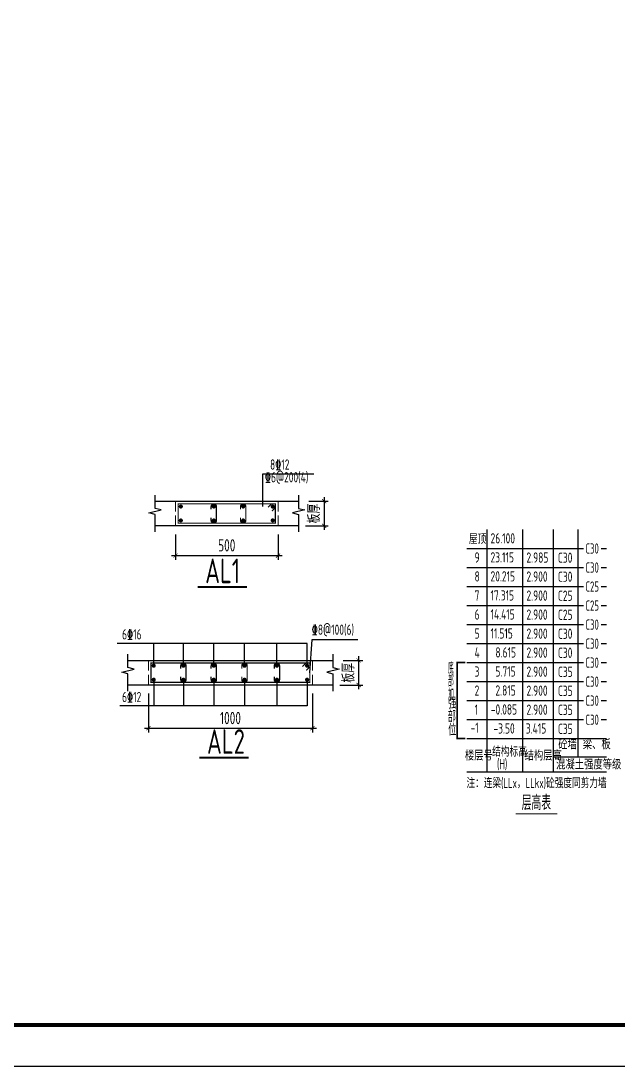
# Model space of a CAD drawing. Extents: x -668857 to 154266, y -275694 to 291306.
# Drawn here: x -185195 to -170632, y -40342 to -14866 of the extents above; entities that cross this region are included whole.
import ezdxf
from ezdxf.enums import TextEntityAlignment as Align

# ---------------------------------------------------------------- set-up
doc = ezdxf.new("R2010")
doc.units = 0
doc.header["$LTSCALE"] = 1000
doc.linetypes.add('DASH', pattern=[0.35, 0.25, -0.1])
doc.layers.get('0').update_dxf_attribs({"linetype": 'CONTINUOUS'})
doc.layers.get('DEFPOINTS').update_dxf_attribs({"linetype": 'CONTINUOUS'})
for name, color, linetype in [('-TK', 7, 'CONTINUOUS'), ('AXIS', 3, 'CONTINUOUS'), ('BEAM_DE', 7, 'CONTINUOUS'), ('NUM', 7, 'CONTINUOUS'), ('REIN', 6, 'CONTINUOUS'), ('S-0-TEXT', 7, 'CONTINUOUS'), ('S-B表格', 2, 'CONTINUOUS'), ('TEXT', 2, 'CONTINUOUS'), ('THIN', 7, 'CONTINUOUS'), ('大样详图_文字', 60, 'CONTINUOUS')]:
    doc.layers.add(name, color=color, linetype=linetype)
for name, color, linetype, lineweight in [('7549', 9, 'CONTINUOUS', 18), ('S-REIN', 12, 'CONTINUOUS', 50), ('S-Thin-D', 7, 'DASH', 18)]:
    doc.layers.add(name, color=color, linetype=linetype, lineweight=lineweight)
doc.styles.add('TSSD_DIMENSION', font='Tssdeng.shx', dxfattribs={"width": 0.7, "bigfont": 'tssdchn.shx'})
doc.styles.add('TSSD_Norm', font='Tssdeng.shx', dxfattribs={"bigfont": 'tssdchn.shx'})
doc.styles.add('TSSD_REIN', font='tssdeng.shx', dxfattribs={"width": 0.7, "height": 300, "bigfont": 'tssdchn.shx'})
doc.dimstyles.new('TSSD_25_100', dxfattribs={"dimtxt": 300, "dimasz": 100, "dimexe": 100, "dimexo": 250, "dimgap": 100, "dimtad": 1, "dimdec": 0, "dimlfac": 0.25, "dimzin": 0, "dimdsep": 46, "dimtxsty": 'TSSD_DIMENSION', "dimblk": 'ARCHTICK', "dimcen": 0, "dimdle": 100, "dimclrt": 7, "dimadec": 0, "dimazin": 0, "dimtfac": 1, "dimtdec": 0, "dimtix": 1, "dimtmove": 2, "dimatfit": 3, "dimldrblk": 'ARCHTICK', "dimfxl": 0, "dimtolj": 1, "dimtzin": 0, "dimarcsym": 0})

# ---------------------------------------------------------------- blocks, each defined once
blk = doc.blocks.new('B20200424131938')
at = {"layer": '7549', "const_width": 40}
blk.add_lwpolyline([(417, 3688), (217, 3688), (217, 1834), (417, 1834)], dxfattribs=at)
at = {"layer": 'S-0-TEXT'}
blk.add_lwpolyline([(1641, 0, 27, 27, 0), (2658, 0, 0, 0, 0)], format="xyseb", dxfattribs=at)
at = {"layer": 'S-B表格'}
for p, q in [((952, 1021), (952, 6932)), ((1817, 1021), (1817, 6932)), ((2567, 1021), (2567, 6932)), ((3167, 1385), (3167, 6932)), ((452, 6469), (3167, 6469)), ((452, 6469), (3167, 6469)), ((3167, 6469), (3298, 6469)), ((3167, 6469), (3298, 6469)), ((3167, 6469), (3298, 6469)), ((3731, 6469), (3862, 6469)), ((3731, 6469), (3862, 6469)), ((3731, 6469), (3862, 6469)), ((452, 6005), (3167, 6005)), ((452, 6005), (3167, 6005)), ((3167, 6005), (3298, 6005)), ((3167, 6005), (3298, 6005)), ((3167, 6005), (3298, 6005)), ((3731, 6005), (3862, 6005)), ((3731, 6005), (3862, 6005)), ((3731, 6005), (3862, 6005)), ((452, 5542), (3167, 5542)), ((452, 5542), (3167, 5542)), ((3167, 5542), (3298, 5542)), ((3167, 5542), (3298, 5542)), ((3167, 5542), (3298, 5542)), ((3731, 5542), (3862, 5542)), ((3731, 5542), (3862, 5542)), ((3731, 5542), (3862, 5542)), ((452, 5078), (3167, 5078)), ((452, 5078), (3167, 5078)), ((3167, 5078), (3298, 5078)), ((3167, 5078), (3298, 5078)), ((3167, 5078), (3298, 5078)), ((3731, 5078), (3862, 5078)), ((3731, 5078), (3862, 5078)), ((3731, 5078), (3862, 5078)), ((452, 4615), (3167, 4615)), ((3167, 4615), (3298, 4615)), ((3731, 4615), (3862, 4615)), ((452, 4151), (3167, 4151)), ((3167, 4151), (3298, 4151)), ((3731, 4151), (3862, 4151)), ((452, 3688), (3167, 3688)), ((3167, 3688), (3298, 3688)), ((3731, 3688), (3862, 3688)), ((452, 3224), (3167, 3224)), ((3167, 3224), (3298, 3224)), ((3731, 3224), (3862, 3224)), ((452, 2761), (3167, 2761)), ((3167, 2761), (3298, 2761)), ((3731, 2761), (3862, 2761)), ((452, 2297), (3167, 2297)), ((3167, 2297), (3298, 2297)), ((3731, 2297), (3862, 2297)), ((452, 1834), (3167, 1834)), ((452, 1834), (3862, 1834)), ((452, 1834), (2854, 1834)), ((452, 1834), (2854, 1834)), ((2567, 1385), (3862, 1385)), ((452, 1021), (3862, 1021))]:
    blk.add_line(p, q, dxfattribs=at)
at = {"style": 'TSSD_REIN'}
for s, width, p, p2 in [('底', 0.535575, (-3, 3408), (134, 3408)), ('部', 0.530918, (-3, 3100), (134, 3100)), ('加', 0.526341, (-3, 2774), (134, 2774))]:
    blk.add_text(s, height=285, dxfattribs=dict(at, width=width)).set_placement(p, p2, align=Align.FIT)
for s, height, width, p in [('强', 285, 0.535575, (-3, 2477)), ('部', 285, 0.535575, (-13, 2146)), ('位', 285, 0.535575, (-3, 1820)), ('砼墙', 250, 0.7, (2681, 1495)), ('梁、板', 250, 0.7, (3279, 1495))]:
    blk.add_text(s, height=height, dxfattribs=dict(at, width=width)).set_placement(p, align=Align.BOTTOM_LEFT)
for s, width, p in [('楼层号', 0.7, (405, 1299)), ('结构标高', 0.65, (1070, 1392)), ('结构层高', 0.7, (1860, 1299)), ('(H)', 0.65, (1188, 1086)), ('混凝土强度等级', 0.7, (2629, 1080))]:
    blk.add_text(s, height=250, dxfattribs=dict(at, width=width)).set_placement(p)
at = {"layer": 'S-0-TEXT', "style": 'TSSD_REIN', "width": 0.7}
blk.add_text('层高表', height=360, dxfattribs=at).set_placement((1790, 90))
at = {"layer": 'S-B表格', "style": 'TSSD_REIN'}
for s, width, p in [('屋顶', 0.65, (503, 6575)), ('26.100', 0.7, (1031, 6590)), ('9', 0.7, (642, 6123)), ('23.115', 0.7, (1031, 6126)), ('2.985', 0.7, (1907, 6121)), ('C30', 0.65, (3345, 6341)), ('C30', 0.7, (2675, 6118)), ('C30', 0.65, (3345, 5877)), ('8', 0.7, (642, 5660)), ('20.215', 0.7, (1031, 5663)), ('2.900', 0.7, (1907, 5658)), ('C30', 0.7, (2675, 5654)), ('C25', 0.65, (3345, 5414)), ('7', 0.7, (642, 5196)), ('17.315', 0.7, (1031, 5199)), ('2.900', 0.7, (1907, 5194)), ('C25', 0.7, (2675, 5191)), ('C25', 0.65, (3345, 4950)), ('6', 0.7, (642, 4733)), ('14.415', 0.7, (1031, 4736)), ('2.900', 0.7, (1907, 4731)), ('C25', 0.7, (2675, 4727)), ('C30', 0.65, (3345, 4487)), ('5', 0.7, (642, 4269)), ('11.515', 0.7, (1031, 4272)), ('2.900', 0.7, (1907, 4267)), ('C30', 0.7, (2675, 4264)), ('C30', 0.65, (3345, 4023)), ('4', 0.7, (642, 3806)), ('8.615', 0.7, (1150, 3809)), ('2.900', 0.7, (1907, 3804)), ('C30', 0.7, (2675, 3800)), ('3', 0.7, (642, 3342)), ('5.715', 0.7, (1150, 3345)), ('2.900', 0.7, (1907, 3340)), ('C35', 0.7, (2675, 3337)), ('C30', 0.65, (3345, 3560)), ('C30', 0.65, (3345, 3096)), ('2', 0.7, (642, 2879)), ('2.815', 0.7, (1150, 2882)), ('2.900', 0.7, (1907, 2877)), ('C35', 0.7, (2675, 2873)), ('C30', 0.65, (3345, 2633)), ('1', 0.7, (642, 2415)), ('-0.085', 0.7, (1038, 2418)), ('2.900', 0.7, (1907, 2413)), ('C35', 0.7, (2675, 2410)), ('C30', 0.65, (3345, 2169)), ('-1', 0.7, (545, 1974)), ('-3.50', 0.7, (1103, 1955)), ('3.415', 0.7, (1891, 1955)), ('C35', 0.7, (2675, 1946))]:
    blk.add_text(s, height=250, dxfattribs=dict(at, width=width)).set_placement(p)
at = {"layer": 'TEXT', "style": 'TSSD_REIN', "width": 0.65}
blk.add_text('注：连梁(LLx，LLkx)砼强度同剪力墙', height=250, dxfattribs=at).set_placement((443, 627))
blk = doc.blocks.new('_ArchTick')
at = {"color": 0, "linetype": 'ByBlock', "const_width": 0.15}
blk.add_lwpolyline([(-0.5, -0.5), (0.5, 0.5)], dxfattribs=at)
blk = doc.blocks.new('*D947')
at = {"layer": 'AXIS', "color": 0, "lineweight": -2}
for p, q in [((-177799, -26473), (-177799, -27273)), ((-178175, -26573), (-177699, -26573)), ((-178256, -27173), (-177699, -27173))]:
    blk.add_line(p, q, dxfattribs=at)
at = {"layer": 'DEFPOINTS', "color": 0}
for p in [(-178425, -26573), (-178506, -27173), (-177799, -27173)]:
    blk.add_point(p, dxfattribs=at)
at = {"layer": 'AXIS', "color": 0, "lineweight": -2, "xscale": 100, "yscale": 100, "zscale": 100}
for p, rotation in [((-177799, -26573), 90), ((-177799, -27173), 270)]:
    blk.add_blockref('_ArchTick', p, dxfattribs=dict(at, rotation=rotation))
at = {"layer": 'AXIS', "color": 7, "insert": (-178049, -26873), "char_height": 300, "attachment_point": 5, "rotation": 90, "style": 'TSSD_DIMENSION'}
blk.add_mtext('\\A1;板厚', dxfattribs=at)
blk = doc.blocks.new('*D948')
at = {"layer": 'AXIS', "color": 0, "lineweight": -2}
for p, q in [((-181425, -27383), (-181425, -27999)), ((-178925, -27383), (-178925, -27999)), ((-181525, -27899), (-178825, -27899))]:
    blk.add_line(p, q, dxfattribs=at)
at = {"layer": 'DEFPOINTS', "color": 0}
for p in [(-181425, -27133), (-178925, -27133), (-178925, -27899)]:
    blk.add_point(p, dxfattribs=at)
at = {"layer": 'AXIS', "color": 0, "lineweight": -2, "xscale": 100, "yscale": 100, "zscale": 100, "rotation": 180}
blk.add_blockref('_ArchTick', (-181425, -27899), dxfattribs=at)
at = {"layer": 'AXIS', "color": 0, "lineweight": -2, "xscale": 100, "yscale": 100, "zscale": 100}
blk.add_blockref('_ArchTick', (-178925, -27899), dxfattribs=at)
at = {"layer": 'AXIS', "color": 7, "insert": (-180175, -27649), "char_height": 300, "attachment_point": 5, "style": 'TSSD_DIMENSION'}
blk.add_mtext('\\A1;500', dxfattribs=at)
blk = doc.blocks.new('*D949')
at = {"layer": 'AXIS', "color": 0, "lineweight": -2}
for p, q in [((-177335, -30454), (-176859, -30454)), ((-176959, -30354), (-176959, -31154)), ((-177416, -31054), (-176859, -31054))]:
    blk.add_line(p, q, dxfattribs=at)
at = {"layer": 'DEFPOINTS', "color": 0}
for p in [(-177585, -30454), (-177666, -31054), (-176959, -31054)]:
    blk.add_point(p, dxfattribs=at)
at = {"layer": 'AXIS', "color": 0, "lineweight": -2, "xscale": 100, "yscale": 100, "zscale": 100}
for p, rotation in [((-176959, -30454), 90), ((-176959, -31054), 270)]:
    blk.add_blockref('_ArchTick', p, dxfattribs=dict(at, rotation=rotation))
at = {"layer": 'AXIS', "color": 7, "insert": (-177209, -30754), "char_height": 300, "attachment_point": 5, "rotation": 90, "style": 'TSSD_DIMENSION'}
blk.add_mtext('\\A1;板厚', dxfattribs=at)
blk = doc.blocks.new('*D950')
at = {"layer": 'AXIS', "color": 0, "lineweight": -2}
for p, q in [((-182085, -31264), (-182085, -32208)), ((-178085, -31264), (-178085, -32208)), ((-182185, -32108), (-177985, -32108))]:
    blk.add_line(p, q, dxfattribs=at)
at = {"layer": 'DEFPOINTS', "color": 0}
for p in [(-182085, -31014), (-178085, -31014), (-178085, -32108)]:
    blk.add_point(p, dxfattribs=at)
at = {"layer": 'AXIS', "color": 0, "lineweight": -2, "xscale": 100, "yscale": 100, "zscale": 100, "rotation": 180}
blk.add_blockref('_ArchTick', (-182085, -32108), dxfattribs=at)
at = {"layer": 'AXIS', "color": 0, "lineweight": -2, "xscale": 100, "yscale": 100, "zscale": 100}
blk.add_blockref('_ArchTick', (-178085, -32108), dxfattribs=at)
at = {"layer": 'AXIS', "color": 7, "insert": (-180085, -31858), "char_height": 300, "attachment_point": 5, "style": 'TSSD_DIMENSION'}
blk.add_mtext('\\A1;1000', dxfattribs=at)
blk = doc.blocks.new('A1')
blk.add_lwpolyline([(0, 59400), (0, 0), (84100, 0), (84100, 59400)], close=True)
at = {"const_width": 100}
blk.add_lwpolyline([(2500, 58400), (2500, 1000), (83100, 1000), (83100, 58400)], close=True, dxfattribs=at)

msp = doc.modelspace()

# ---------------------------------------------------------------- linework, layer by layer
at = {"layer": 'BEAM_DE'}
for p, q in [((-181924.8, -26572.78), (-178424.8, -26572.78)), ((-181424.8, -27172.78), (-181924.8, -27172.78)), ((-178924.8, -27172.78), (-181424.8, -27172.78)), ((-178424.8, -27172.78), (-178924.8, -27172.78)), ((-182585.3, -30453.53), (-177585.3, -30453.53)), ((-182085.3, -31053.53), (-182585.3, -31053.53)), ((-178085.3, -31053.53), (-182085.3, -31053.53)), ((-177585.3, -31053.53), (-178085.3, -31053.53))]:
    msp.add_line(p, q, dxfattribs=at)
at = {"layer": 'REIN', "const_width": 30}
for points in [[(-180556.8, -26972.78), (-180556.8, -27042.78, 1), (-180426.8, -27042.78), (-180426.8, -26702.78, 1), (-180556.8, -26702.78), (-180556.8, -26772.78)], [(-179839.8, -26972.78), (-179839.8, -27042.78, 1), (-179709.8, -27042.78), (-179709.8, -26702.78, 1), (-179839.8, -26702.78), (-179839.8, -26772.78)], [(-181297.3, -30853.53), (-181297.3, -30923.53, 1), (-181167.3, -30923.53), (-181167.3, -30583.53, 1), (-181297.3, -30583.53), (-181297.3, -30653.53)], [(-180556.8, -30853.53), (-180556.8, -30923.53, 1), (-180426.8, -30923.53), (-180426.8, -30583.53, 1), (-180556.8, -30583.53), (-180556.8, -30653.53)], [(-179807.3, -30853.53), (-179807.3, -30923.53, 1), (-179677.3, -30923.53), (-179677.3, -30583.53, 1), (-179807.3, -30583.53), (-179807.3, -30653.53)], [(-179017.13, -30853.53), (-179017.13, -30923.53, 1), (-178887.13, -30923.53), (-178887.13, -30583.53, 1), (-179017.13, -30583.53), (-179017.13, -30653.53)]]:
    msp.add_lwpolyline(points, format="xyb", dxfattribs=at)
at = {"layer": 'S-B表格', "color": 6, "linetype": 'ByBlock', "ltscale": 0.5, "const_width": 30}
for points in [[(-174321.93, -29114.45), (-171475.55, -29114.45)], [(-174321.93, -29577.95), (-171475.55, -29577.95)], [(-174321.93, -30041.45), (-171475.55, -30041.45)], [(-174321.93, -30504.95), (-171475.55, -30504.95)]]:
    msp.add_lwpolyline(points, dxfattribs=at)
at = {"layer": 'S-REIN', "const_width": 30}
for points in [[(-178989.8, -26637.78), (-178989.8, -27107.78), (-181359.8, -27107.78), (-181359.8, -26637.78), (-178989.8, -26637.78)], [(-179166.58, -26722.64), (-179081.73, -26637.78)], [(-178989.8, -26729.71), (-179074.66, -26814.56)], [(-178150.3, -30518.53), (-178150.3, -30988.53), (-182020.3, -30988.53), (-182020.3, -30518.53), (-178150.3, -30518.53)], [(-178327.08, -30603.38), (-178242.22, -30518.53)], [(-178150.3, -30610.45), (-178235.15, -30695.31)]]:
    msp.add_lwpolyline(points, dxfattribs=at)
at = {"layer": 'S-REIN', "const_width": 50}
for points in [[(-181319.8, -26702.78, 1), (-181269.8, -26702.78, 1)], [(-180516.8, -26702.78, 1), (-180466.8, -26702.78, 1)], [(-179799.8, -26702.78, 1), (-179749.8, -26702.78, 1)], [(-179079.8, -26702.78, 1), (-179029.8, -26702.78, 1)], [(-181319.8, -27042.78, 1), (-181269.8, -27042.78, 1)], [(-180516.8, -27042.78, 1), (-180466.8, -27042.78, 1)], [(-179799.8, -27042.78, 1), (-179749.8, -27042.78, 1)], [(-179079.8, -27042.78, 1), (-179029.8, -27042.78, 1)], [(-181980.3, -30583.53, 1), (-181930.3, -30583.53, 1)], [(-181257.3, -30583.53, 1), (-181207.3, -30583.53, 1)], [(-180516.8, -30583.53, 1), (-180466.8, -30583.53, 1)], [(-179767.3, -30583.53, 1), (-179717.3, -30583.53, 1)], [(-178977.13, -30583.53, 1), (-178927.13, -30583.53, 1)], [(-178240.3, -30583.53, 1), (-178190.3, -30583.53, 1)], [(-181980.3, -30923.53, 1), (-181930.3, -30923.53, 1)], [(-181257.3, -30923.53, 1), (-181207.3, -30923.53, 1)], [(-180516.8, -30923.53, 1), (-180466.8, -30923.53, 1)], [(-179767.3, -30923.53, 1), (-179717.3, -30923.53, 1)], [(-178977.13, -30923.53, 1), (-178927.13, -30923.53, 1)], [(-178240.3, -30923.53, 1), (-178190.3, -30923.53, 1)]]:
    msp.add_lwpolyline(points, format="xyb", close=True, dxfattribs=at)
at = {"layer": 'S-Thin-D'}
for p, q in [((-181424.8, -27172.78), (-181424.8, -26572.78)), ((-178924.8, -27172.78), (-178924.8, -26572.78)), ((-182085.3, -31053.53), (-182085.3, -30453.53)), ((-178085.3, -31053.53), (-178085.3, -30453.53))]:
    msp.add_line(p, q, dxfattribs=at)
at = {"layer": 'TEXT', "const_width": 50}
for points in [[(-180888.65, -28667.29), (-179683.25, -28667.29)], [(-180844.56, -32826.25), (-179639.16, -32826.25)]]:
    msp.add_lwpolyline(points, dxfattribs=at)
at = {"layer": 'THIN'}
for points in [[(-181924.8, -27322.78), (-181924.8, -26897.78), (-182074.8, -26860.28), (-181774.8, -26785.28), (-181924.8, -26747.78), (-181924.8, -26422.78)], [(-178424.8, -26422.78), (-178424.8, -26747.78), (-178274.8, -26785.28), (-178574.8, -26860.28), (-178424.8, -26897.78), (-178424.8, -27322.78)], [(-182585.3, -31203.53), (-182585.3, -30778.53), (-182735.3, -30741.03), (-182435.3, -30666.03), (-182585.3, -30628.53), (-182585.3, -30303.53)], [(-177585.3, -30303.53), (-177585.3, -30628.53), (-177435.3, -30666.03), (-177735.3, -30741.03), (-177585.3, -30778.53), (-177585.3, -31203.53)]]:
    msp.add_lwpolyline(points, dxfattribs=at)
at = {"layer": '大样详图_文字'}
for p, q in [((-179297.6, -25902.78), (-178051.6, -25902.78)), ((-179297.6, -26702.78), (-179297.6, -25902.78)), ((-178215.3, -30038.31), (-182846.19, -30038.31)), ((-181955.3, -30583.53), (-181955.3, -30038.31)), ((-181232.3, -30583.53), (-181232.3, -30038.31)), ((-180491.8, -30583.53), (-180491.8, -30038.31)), ((-179742.3, -30583.53), (-179742.3, -30038.31)), ((-178952.13, -30583.53), (-178952.13, -30038.31)), ((-178215.3, -30583.53), (-178215.3, -30038.31)), ((-178150.3, -30753.53), (-178092.19, -29940.31)), ((-178092.19, -29940.31), (-176976.69, -29940.31)), ((-181955.3, -30923.53), (-181955.3, -31559.31)), ((-181232.3, -30923.53), (-181232.3, -31559.31)), ((-180491.8, -30923.53), (-180491.8, -31559.31)), ((-179742.3, -30923.53), (-179742.3, -31559.31)), ((-178952.13, -30923.53), (-178952.13, -31559.31)), ((-178215.3, -30923.53), (-178215.3, -31559.31)), ((-178215.3, -31559.31), (-182779.19, -31559.31))]:
    msp.add_line(p, q, dxfattribs=at)

# ---------------------------------------------------------------- block references
at = {"layer": '-TK'}
msp.add_blockref('A1', (-241330.92, -40341.64), dxfattribs=at)
at = {"layer": 'S-B表格'}
msp.add_blockref('B20200424131938', (-174773.57, -34192.54), dxfattribs=at)

# ---------------------------------------------------------------- texts
at = {"layer": 'NUM', "style": 'TSSD_Norm', "width": 0.7}
for s, p in [('AL1', (-180700.61, -28571.45)), ('AL2', (-180656.53, -32730.41))]:
    msp.add_text(s, height=600, dxfattribs=at).set_placement(p)
at = {"layer": '大样详图_文字', "style": 'TSSD_REIN', "width": 0.7}
for s, p in [('8\x8412', (-179119.21, -25879.52)), ('%%1326@200(4)', (-179246.46, -26188.3)), ('%%1328@100(6)', (-178102.96, -29904.82)), ('6%%13216', (-182727.24, -30018.44))]:
    msp.add_text(s, height=250, dxfattribs=at).set_placement(p, align=Align.BOTTOM_LEFT)
at = {"layer": '大样详图_文字', "color": 1, "style": 'TSSD_REIN', "width": 0.7}
msp.add_text('6%%13212', height=250, dxfattribs=at).set_placement((-182727.24, -31545.94), align=Align.BOTTOM_LEFT)

# ---------------------------------------------------------------- dimensions: what is measured, and where the dimension line sits
at = {"layer": 'AXIS'}
for base, p1, p2, picture, middle in [((-177798.76, -27172.78), (-178424.8, -26572.78), (-178505.98, -27172.78), '*D947', (-178048.76, -26872.78)), ((-176959.26, -31053.53), (-177585.3, -30453.53), (-177666.48, -31053.53), '*D949', (-177209.26, -30753.53))]:
    dim = msp.add_linear_dim(base=base, p1=p1, p2=p2, angle=90, text='板厚', dimstyle='TSSD_25_100', dxfattribs=at)
    dim.commit()
    dim.dimension.update_dxf_attribs({"geometry": picture, "text_midpoint": middle})
dim = msp.add_linear_dim(base=(-178924.8, -27898.54), p1=(-181424.8, -27133.04), p2=(-178924.8, -27133.04), text='500', dimstyle='TSSD_25_100', dxfattribs=at)
dim.commit()
dim.dimension.update_dxf_attribs({"geometry": '*D948', "text_midpoint": (-180174.8, -27648.54)})
dim = msp.add_linear_dim(base=(-178085.3, -32107.79), p1=(-182085.3, -31013.79), p2=(-178085.3, -31013.79), dimstyle='TSSD_25_100', dxfattribs=at)
dim.commit()
dim.dimension.update_dxf_attribs({"geometry": '*D950', "text_midpoint": (-180085.3, -31857.79)})

doc.saveas('drawing.dxf')
